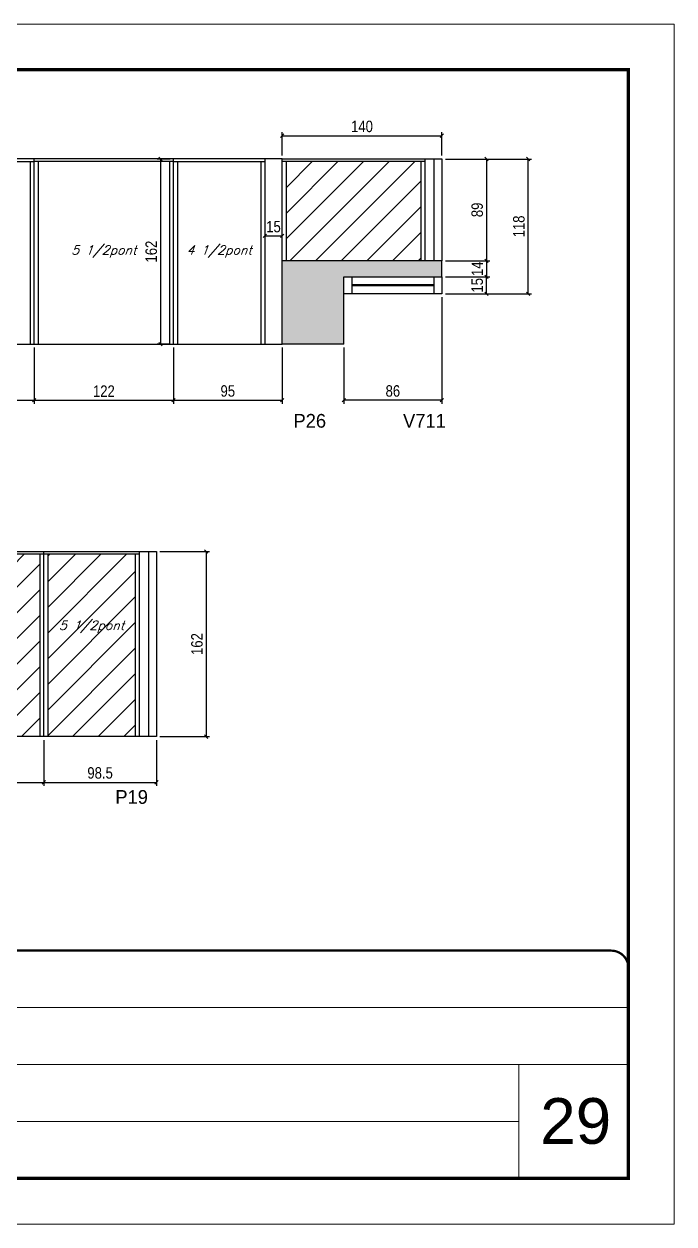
# Model space of a CAD drawing. Extents: x 13154 to 22413, y 1253 to 30260.
# Drawn here: x 14070 to 14639, y 20779 to 21829 of the extents above; entities that cross this region are included whole.
import ezdxf

# ---------------------------------------------------------------- set-up
doc = ezdxf.new("R2010")
doc.units = 0
doc.linetypes.add('CONTINUO', pattern=[0])
doc.linetypes.add('DASHED', pattern=[0.75, 0.5, -0.25])
for name, color, linetype in [('5', 5, 'Continuous'), ('COTA', 241, 'Continuous'), ('Painéis', 200, 'Continuous'), ('SARR_2.2x7', 40, 'Continuous'), ('SARR_3.5x7', 81, 'Continuous'), ('texto', 7, 'Continuous')]:
    doc.layers.add(name, color=color, linetype=linetype)
for name, color, linetype, lineweight in [('CARIMBO', 255, 'Continuous', 9), ('Folhas', 255, 'Continuous', 9), ('Hachura', 251, 'Continuous', 9), ('SARRAFO DE PRESSAO', 251, 'DASHED', 9)]:
    doc.layers.add(name, color=color, linetype=linetype, lineweight=lineweight)
doc.styles.add('ARIAL', font='arial.ttf')
doc.styles.add('COTA TECNICA', font='techl___.ttf', dxfattribs={"height": 10})
doc.styles.add('Romans', font='romans.shx')
doc.styles.add('ROMAS860', font='ROMAS860.SHX')
doc.dimstyles.new('PAINEL', dxfattribs={"dimtxt": 10, "dimasz": 3, "dimexe": 3, "dimexo": 3, "dimgap": 3, "dimtad": 1, "dimdec": 1, "dimzin": 12, "dimdsep": 46, "dimtxsty": 'COTA TECNICA', "dimblk1": 'OBLIQUE', "dimblk2": 'OBLIQUE', "dimsah": 1, "dimcen": 0.9, "dimclrd": 4, "dimclre": 4, "dimclrt": 240, "dimadec": 1, "dimazin": 3, "dimtfac": 1, "dimtdec": 1, "dimtmove": 0, "dimatfit": 3, "dimfxl": 1, "dimtolj": 1, "dimtzin": 12, "dimarcsym": 0})

# ---------------------------------------------------------------- blocks, each defined once
blk = doc.blocks.new('9999999999')
at = {"color": 30, "linetype": 'CONTINUO'}
for p, q in [((98564.6, 34379.6), (99584, 34379.6)), ((98564.6, 34329.8), (99488, 34329.8)), ((99584, 34329.8), (99488, 34329.8)), ((99488, 34329.8), (99488, 34230.2)), ((98564.6, 34280), (99488, 34280))]:
    blk.add_line(p, q, dxfattribs=at)
at = {"color": 30, "linetype": 'CONTINUO', "const_width": 2}
blk.add_lwpolyline([(99584, 34230.2), (99584, 34414.4, 0.414214), (99569, 34429.4), (98229, 34429.4, 0.414214), (98214, 34414.4), (98214, 34245.2, 0.414214), (98229, 34230.2), (99584, 34230.2)], format="xyb", dxfattribs=at)
at = {"layer": 'Folhas'}
blk.add_lwpolyline([(98139, 34190.2), (99624, 34190.2), (99624, 35240.2), (98139, 35240.2)], close=True, dxfattribs=at)
at = {"layer": 'Folhas', "color": 30, "const_width": 3}
blk.add_lwpolyline([(98214, 34230.2), (99584, 34230.2), (99584, 35200.2), (98214, 35200.2)], close=True, dxfattribs=at)
blk = doc.blocks.new('_Oblique')
at = {"color": 0, "linetype": 'ByBlock', "lineweight": -2}
blk.add_line((-0.5, -0.5), (0.5, 0.5), dxfattribs=at)
blk = doc.blocks.new('*D666')
at = {"layer": 'COTA', "color": 4, "lineweight": -2, "transparency": 16777216}
for p, q in [((14026.7, 21202.6), (14026.7, 21162.6)), ((14087.7, 21202.6), (14087.7, 21162.6)), ((14026.7, 21165.6), (14087.7, 21165.6))]:
    blk.add_line(p, q, dxfattribs=at)
at = {"layer": 'Defpoints', "color": 0, "transparency": 16777216}
for p in [(14026.7, 21205.6), (14087.7, 21205.6), (14087.7, 21165.6)]:
    blk.add_point(p, dxfattribs=at)
at = {"layer": 'COTA', "color": 4, "lineweight": -2, "transparency": 16777216, "xscale": 3, "yscale": 3, "zscale": 3, "rotation": 180}
blk.add_blockref('_Oblique', (14026.7, 21165.6), dxfattribs=at)
at = {"layer": 'COTA', "color": 4, "lineweight": -2, "transparency": 16777216, "xscale": 3, "yscale": 3, "zscale": 3}
blk.add_blockref('_Oblique', (14087.7, 21165.6), dxfattribs=at)
at = {"layer": 'COTA', "color": 240, "transparency": 16777216, "insert": (14057.2, 21173.7), "char_height": 10, "attachment_point": 5, "style": 'COTA TECNICA'}
blk.add_mtext('\\A1;61', dxfattribs=at)
blk = doc.blocks.new('*D668')
at = {"layer": 'COTA', "color": 4, "lineweight": -2, "transparency": 16777216}
for p, q in [((14087.7, 21202.6), (14087.7, 21162.6)), ((14186.2, 21202.6), (14186.2, 21162.6)), ((14087.7, 21165.6), (14186.2, 21165.6))]:
    blk.add_line(p, q, dxfattribs=at)
at = {"layer": 'Defpoints', "color": 0, "transparency": 16777216}
for p in [(14087.7, 21205.6), (14186.2, 21205.6), (14186.2, 21165.6)]:
    blk.add_point(p, dxfattribs=at)
at = {"layer": 'COTA', "color": 4, "lineweight": -2, "transparency": 16777216, "xscale": 3, "yscale": 3, "zscale": 3, "rotation": 180}
blk.add_blockref('_Oblique', (14087.7, 21165.6), dxfattribs=at)
at = {"layer": 'COTA', "color": 4, "lineweight": -2, "transparency": 16777216, "xscale": 3, "yscale": 3, "zscale": 3}
blk.add_blockref('_Oblique', (14186.2, 21165.6), dxfattribs=at)
at = {"layer": 'COTA', "color": 240, "transparency": 16777216, "insert": (14136.9, 21173.8), "char_height": 10, "attachment_point": 5, "style": 'COTA TECNICA'}
blk.add_mtext('\\A1;98.5', dxfattribs=at)
blk = doc.blocks.new('*D677')
at = {"layer": 'COTA', "color": 4, "lineweight": -2, "transparency": 16777216}
for p, q in [((14189.2, 21367.6), (14232.8, 21367.6)), ((14229.8, 21367.6), (14229.8, 21205.6)), ((14189.2, 21205.6), (14232.8, 21205.6))]:
    blk.add_line(p, q, dxfattribs=at)
at = {"layer": 'Defpoints', "color": 0, "transparency": 16777216}
for p in [(14186.2, 21367.6), (14186.2, 21205.6), (14229.8, 21205.6)]:
    blk.add_point(p, dxfattribs=at)
at = {"layer": 'COTA', "color": 4, "lineweight": -2, "transparency": 16777216, "xscale": 3, "yscale": 3, "zscale": 3}
for p, rotation in [((14229.8, 21367.6), 90), ((14229.8, 21205.6), 270)]:
    blk.add_blockref('_Oblique', p, dxfattribs=dict(at, rotation=rotation))
at = {"layer": 'COTA', "color": 240, "transparency": 16777216, "insert": (14221.7, 21286.6), "char_height": 10, "attachment_point": 5, "rotation": 90, "style": 'COTA TECNICA'}
blk.add_mtext('\\A1;162', dxfattribs=at)
blk = doc.blocks.new('*D1067')
at = {"layer": 'COTA', "color": 4, "lineweight": -2, "transparency": 16777216}
for p, q in [((13957.2, 21546), (13957.2, 21496.9)), ((14079.2, 21546), (14079.2, 21496.9)), ((13957.2, 21499.9), (14079.2, 21499.9))]:
    blk.add_line(p, q, dxfattribs=at)
at = {"layer": 'Defpoints', "color": 0, "transparency": 16777216}
for p in [(13957.2, 21549), (14079.2, 21549), (14079.2, 21499.9)]:
    blk.add_point(p, dxfattribs=at)
at = {"layer": 'COTA', "color": 4, "lineweight": -2, "transparency": 16777216, "xscale": 3, "yscale": 3, "zscale": 3, "rotation": 180}
blk.add_blockref('_Oblique', (13957.2, 21499.9), dxfattribs=at)
at = {"layer": 'COTA', "color": 4, "lineweight": -2, "transparency": 16777216, "xscale": 3, "yscale": 3, "zscale": 3}
blk.add_blockref('_Oblique', (14079.2, 21499.9), dxfattribs=at)
at = {"layer": 'COTA', "color": 240, "transparency": 16777216, "insert": (14018.2, 21507.9), "char_height": 10, "attachment_point": 5, "style": 'COTA TECNICA'}
blk.add_mtext('\\A1;122', dxfattribs=at)
blk = doc.blocks.new('*D1068')
at = {"layer": 'COTA', "color": 4, "lineweight": -2, "transparency": 16777216}
for p, q in [((14436.2, 21590), (14436.2, 21496.9)), ((14350.2, 21546), (14350.2, 21496.9)), ((14436.2, 21499.9), (14350.2, 21499.9))]:
    blk.add_line(p, q, dxfattribs=at)
at = {"layer": 'Defpoints', "color": 0, "transparency": 16777216}
for p in [(14436.2, 21593), (14350.2, 21549), (14350.2, 21499.9)]:
    blk.add_point(p, dxfattribs=at)
at = {"layer": 'COTA', "color": 4, "lineweight": -2, "transparency": 16777216, "xscale": 3, "yscale": 3, "zscale": 3, "rotation": 180}
blk.add_blockref('_Oblique', (14350.2, 21499.9), dxfattribs=at)
at = {"layer": 'COTA', "color": 4, "lineweight": -2, "transparency": 16777216, "xscale": 3, "yscale": 3, "zscale": 3}
blk.add_blockref('_Oblique', (14436.2, 21499.9), dxfattribs=at)
at = {"layer": 'COTA', "color": 240, "transparency": 16777216, "insert": (14393.2, 21508), "char_height": 10, "attachment_point": 5, "style": 'COTA TECNICA'}
blk.add_mtext('\\A1;86', dxfattribs=at)
blk = doc.blocks.new('*D1073')
at = {"layer": 'COTA', "color": 4, "lineweight": -2, "transparency": 16777216}
for p, q in [((14439.2, 21608), (14478.2, 21608)), ((14475.2, 21593), (14475.2, 21608)), ((14439.2, 21593), (14478.2, 21593))]:
    blk.add_line(p, q, dxfattribs=at)
at = {"layer": 'Defpoints', "color": 0, "transparency": 16777216}
for p in [(14436.2, 21608), (14475.2, 21608), (14436.2, 21593)]:
    blk.add_point(p, dxfattribs=at)
at = {"layer": 'COTA', "color": 4, "lineweight": -2, "transparency": 16777216, "xscale": 3, "yscale": 3, "zscale": 3}
for p, rotation in [((14475.2, 21608), 90), ((14475.2, 21593), 270)]:
    blk.add_blockref('_Oblique', p, dxfattribs=dict(at, rotation=rotation))
at = {"layer": 'COTA', "color": 240, "transparency": 16777216, "insert": (14467.1, 21600.5), "char_height": 10, "attachment_point": 5, "rotation": 90, "style": 'COTA TECNICA'}
blk.add_mtext('\\A1;15', dxfattribs=at)
blk = doc.blocks.new('*D1074')
at = {"layer": 'COTA', "color": 4, "lineweight": -2, "transparency": 16777216}
for p, q in [((14439.2, 21622), (14478.2, 21622)), ((14475.2, 21622), (14475.2, 21608)), ((14439.2, 21608), (14478.2, 21608))]:
    blk.add_line(p, q, dxfattribs=at)
at = {"layer": 'Defpoints', "color": 0, "transparency": 16777216}
for p in [(14436.2, 21622), (14436.2, 21608), (14475.2, 21608)]:
    blk.add_point(p, dxfattribs=at)
at = {"layer": 'COTA', "color": 4, "lineweight": -2, "transparency": 16777216, "xscale": 3, "yscale": 3, "zscale": 3}
for p, rotation in [((14475.2, 21622), 90), ((14475.2, 21608), 270)]:
    blk.add_blockref('_Oblique', p, dxfattribs=dict(at, rotation=rotation))
at = {"layer": 'COTA', "color": 240, "transparency": 16777216, "insert": (14467.1, 21615), "char_height": 10, "attachment_point": 5, "rotation": 90, "style": 'COTA TECNICA'}
blk.add_mtext('\\A1;14', dxfattribs=at)
blk = doc.blocks.new('*D1075')
at = {"layer": 'COTA', "color": 4, "lineweight": -2, "transparency": 16777216}
for p, q in [((14439.2, 21711), (14478.2, 21711)), ((14475.2, 21711), (14475.2, 21622)), ((14439.2, 21622), (14478.2, 21622))]:
    blk.add_line(p, q, dxfattribs=at)
at = {"layer": 'Defpoints', "color": 0, "transparency": 16777216}
for p in [(14436.2, 21711), (14436.2, 21622), (14475.2, 21622)]:
    blk.add_point(p, dxfattribs=at)
at = {"layer": 'COTA', "color": 4, "lineweight": -2, "transparency": 16777216, "xscale": 3, "yscale": 3, "zscale": 3}
for p, rotation in [((14475.2, 21711), 90), ((14475.2, 21622), 270)]:
    blk.add_blockref('_Oblique', p, dxfattribs=dict(at, rotation=rotation))
at = {"layer": 'COTA', "color": 240, "transparency": 16777216, "insert": (14467.1, 21666.5), "char_height": 10, "attachment_point": 5, "rotation": 90, "style": 'COTA TECNICA'}
blk.add_mtext('\\A1;89', dxfattribs=at)
blk = doc.blocks.new('*D1082')
at = {"layer": 'COTA', "color": 4, "lineweight": -2, "transparency": 16777216}
for p, q in [((14079.2, 21546), (14079.2, 21496.9)), ((14201.2, 21546), (14201.2, 21496.9)), ((14079.2, 21499.9), (14201.2, 21499.9))]:
    blk.add_line(p, q, dxfattribs=at)
at = {"layer": 'Defpoints', "color": 0, "transparency": 16777216}
for p in [(14079.2, 21549), (14201.2, 21549), (14201.2, 21499.9)]:
    blk.add_point(p, dxfattribs=at)
at = {"layer": 'COTA', "color": 4, "lineweight": -2, "transparency": 16777216, "xscale": 3, "yscale": 3, "zscale": 3, "rotation": 180}
blk.add_blockref('_Oblique', (14079.2, 21499.9), dxfattribs=at)
at = {"layer": 'COTA', "color": 4, "lineweight": -2, "transparency": 16777216, "xscale": 3, "yscale": 3, "zscale": 3}
blk.add_blockref('_Oblique', (14201.2, 21499.9), dxfattribs=at)
at = {"layer": 'COTA', "color": 240, "transparency": 16777216, "insert": (14140.2, 21507.9), "char_height": 10, "attachment_point": 5, "style": 'COTA TECNICA'}
blk.add_mtext('\\A1;122', dxfattribs=at)
blk = doc.blocks.new('*D1083')
at = {"layer": 'COTA', "color": 4, "lineweight": -2, "transparency": 16777216}
for p, q in [((14201.2, 21546), (14201.2, 21496.9)), ((14296.2, 21546), (14296.2, 21496.9)), ((14201.2, 21499.9), (14296.2, 21499.9))]:
    blk.add_line(p, q, dxfattribs=at)
at = {"layer": 'Defpoints', "color": 0, "transparency": 16777216}
for p in [(14201.2, 21549), (14296.2, 21549), (14296.2, 21499.9)]:
    blk.add_point(p, dxfattribs=at)
at = {"layer": 'COTA', "color": 4, "lineweight": -2, "transparency": 16777216, "xscale": 3, "yscale": 3, "zscale": 3, "rotation": 180}
blk.add_blockref('_Oblique', (14201.2, 21499.9), dxfattribs=at)
at = {"layer": 'COTA', "color": 4, "lineweight": -2, "transparency": 16777216, "xscale": 3, "yscale": 3, "zscale": 3}
blk.add_blockref('_Oblique', (14296.2, 21499.9), dxfattribs=at)
at = {"layer": 'COTA', "color": 240, "transparency": 16777216, "insert": (14248.7, 21508), "char_height": 10, "attachment_point": 5, "style": 'COTA TECNICA'}
blk.add_mtext('\\A1;95', dxfattribs=at)
blk = doc.blocks.new('*D1086')
at = {"layer": 'COTA', "color": 4, "lineweight": -2, "transparency": 16777216}
for p, q in [((14439.2, 21711), (14514.7, 21711)), ((14511.7, 21593), (14511.7, 21711)), ((14439.2, 21593), (14514.7, 21593))]:
    blk.add_line(p, q, dxfattribs=at)
at = {"layer": 'Defpoints', "color": 0, "transparency": 16777216}
for p in [(14436.2, 21711), (14511.7, 21711), (14436.2, 21593)]:
    blk.add_point(p, dxfattribs=at)
at = {"layer": 'COTA', "color": 4, "lineweight": -2, "transparency": 16777216, "xscale": 3, "yscale": 3, "zscale": 3}
for p, rotation in [((14511.7, 21711), 90), ((14511.7, 21593), 270)]:
    blk.add_blockref('_Oblique', p, dxfattribs=dict(at, rotation=rotation))
at = {"layer": 'COTA', "color": 240, "transparency": 16777216, "insert": (14503.6, 21652), "char_height": 10, "attachment_point": 5, "rotation": 90, "style": 'COTA TECNICA'}
blk.add_mtext('\\A1;118', dxfattribs=at)
blk = doc.blocks.new('*D1090')
at = {"layer": 'COTA', "color": 4, "lineweight": -2, "transparency": 16777216}
blk.add_line((14281.2, 21643.7), (14296.2, 21643.7), dxfattribs=at)
at = {"layer": 'Defpoints', "color": 0, "transparency": 16777216}
for p in [(14281.2, 21643.7), (14296.2, 21643.7), (14296.2, 21643.7)]:
    blk.add_point(p, dxfattribs=at)
at = {"layer": 'COTA', "color": 4, "lineweight": -2, "transparency": 16777216, "xscale": 3, "yscale": 3, "zscale": 3, "rotation": 180}
blk.add_blockref('_Oblique', (14281.2, 21643.7), dxfattribs=at)
at = {"layer": 'COTA', "color": 4, "lineweight": -2, "transparency": 16777216, "xscale": 3, "yscale": 3, "zscale": 3}
blk.add_blockref('_Oblique', (14296.2, 21643.7), dxfattribs=at)
at = {"layer": 'COTA', "color": 240, "transparency": 16777216, "insert": (14288.7, 21651.8), "char_height": 10, "attachment_point": 5, "style": 'COTA TECNICA'}
blk.add_mtext('\\A1;15', dxfattribs=at)
blk = doc.blocks.new('*D1091')
at = {"layer": 'COTA', "color": 4, "lineweight": -2, "transparency": 16777216}
for p, q in [((14198.2, 21711), (14186.8, 21711)), ((14189.8, 21711), (14189.8, 21549)), ((14198.2, 21549), (14186.8, 21549))]:
    blk.add_line(p, q, dxfattribs=at)
at = {"layer": 'Defpoints', "color": 0, "transparency": 16777216}
for p in [(14201.2, 21711), (14189.8, 21549), (14201.2, 21549)]:
    blk.add_point(p, dxfattribs=at)
at = {"layer": 'COTA', "color": 4, "lineweight": -2, "transparency": 16777216, "xscale": 3, "yscale": 3, "zscale": 3}
for p, rotation in [((14189.8, 21711), 90), ((14189.8, 21549), 270)]:
    blk.add_blockref('_Oblique', p, dxfattribs=dict(at, rotation=rotation))
at = {"layer": 'COTA', "color": 240, "transparency": 16777216, "insert": (14181.7, 21630), "char_height": 10, "attachment_point": 5, "rotation": 90, "style": 'COTA TECNICA'}
blk.add_mtext('\\A1;162', dxfattribs=at)
blk = doc.blocks.new('*D1092')
at = {"layer": 'COTA', "color": 4, "lineweight": -2, "transparency": 16777216}
for p, q in [((14296.2, 21714), (14296.2, 21734.4)), ((14296.2, 21731.4), (14436.2, 21731.4)), ((14436.2, 21714), (14436.2, 21734.4))]:
    blk.add_line(p, q, dxfattribs=at)
at = {"layer": 'Defpoints', "color": 0, "transparency": 16777216}
for p in [(14436.2, 21731.4), (14296.2, 21711), (14436.2, 21711)]:
    blk.add_point(p, dxfattribs=at)
at = {"layer": 'COTA', "color": 4, "lineweight": -2, "transparency": 16777216, "xscale": 3, "yscale": 3, "zscale": 3, "rotation": 180}
blk.add_blockref('_Oblique', (14296.2, 21731.4), dxfattribs=at)
at = {"layer": 'COTA', "color": 4, "lineweight": -2, "transparency": 16777216, "xscale": 3, "yscale": 3, "zscale": 3}
blk.add_blockref('_Oblique', (14436.2, 21731.4), dxfattribs=at)
at = {"layer": 'COTA', "color": 240, "transparency": 16777216, "insert": (14366.2, 21739.5), "char_height": 10, "attachment_point": 5, "style": 'COTA TECNICA'}
blk.add_mtext('\\A1;140', dxfattribs=at)

msp = doc.modelspace()

# ---------------------------------------------------------------- hatches: boundary and pattern name
at = {"layer": 'COTA'}
h = msp.add_hatch(dxfattribs=at)
h.set_pattern_fill('AR-CONC', color=256, scale=0.03)
h.paths.add_polyline_path([(14350.17, 21593.03), (14350.17, 21608.03), (14436.17, 21608.03), (14436.17, 21622.03), (14296.17, 21622.03), (14296.17, 21549.02), (14350.17, 21549.02)])
at = {"layer": 'Hachura', "linetype": 'ByBlock'}
h = msp.add_hatch(dxfattribs=at)
h.set_pattern_fill('ANSI31', color=256, scale=5)
h.paths.add_polyline_path([(13644.67, 21622.03), (13709.68, 21622.03), (13709.68, 21708.83), (13644.67, 21708.83)])
h.paths.add_polyline_path([(13938.68, 21622.03), (13938.68, 21708.83), (13716.68, 21708.83), (13716.68, 21622.03)])
h.paths.add_polyline_path([(13815.18, 21605.83), (13686.17, 21605.83), (13686.17, 21549.02), (13815.18, 21549.02)])
h.paths.add_polyline_path([(13822.18, 21549.02), (13926.68, 21549.02), (13926.68, 21605.83), (13822.18, 21605.83)])
h.paths.add_polyline_path([(14417.67, 21622.03), (14417.67, 21708.83), (14299.67, 21708.83), (14299.67, 21622.03)])
h = msp.add_hatch(dxfattribs=at)
h.set_pattern_fill('ANSI31', color=256, scale=5)
h.set_pattern_definition([(45, (-43.253, 0), (-11.22532, 11.22532), [])])
h.paths.add_polyline_path([(13644.67, 21365.42), (13644.67, 21249.62), (13734.17, 21249.62), (13734.17, 21365.42)])
h.paths.add_polyline_path([(13801.17, 21365.42), (13801.17, 21205.62), (13901.17, 21205.62), (13901.17, 21365.42)])
h.paths.add_polyline_path([(13908.17, 21205.62), (14023.17, 21205.62), (14023.17, 21365.42), (13908.17, 21365.42)])
h.paths.add_polyline_path([(14030.17, 21205.62), (14056, 21205.62), (14056, 21365.42), (14030.17, 21365.42)])
h.paths.add_polyline_path([(14059.5, 21205.62), (14084.17, 21205.62), (14084.17, 21365.42), (14059.5, 21365.42)])
h.paths.add_polyline_path([(14091.17, 21205.62), (14167.67, 21205.62), (14167.67, 21365.42), (14091.17, 21365.42)])

# ---------------------------------------------------------------- linework, layer by layer
at = {"layer": 'COTA'}
for p, q in [((14281.17, 21711.03), (14281.17, 21549.02)), ((14436.17, 21608.03), (14436.17, 21622.03)), ((14350.17, 21549.02), (14350.17, 21593.03)), ((14350.17, 21549.02), (14296.17, 21549.02))]:
    msp.add_line(p, q, dxfattribs=at)
at = {"layer": 'Painéis', "linetype": 'Continuous'}
for p, q in [((14296.17, 21711.03), (13957.18, 21711.03)), ((14079.18, 21549.02), (14079.18, 21711.03)), ((14201.18, 21549.02), (14201.18, 21711.03)), ((14296.17, 21549.02), (14296.17, 21711.03)), ((13930.18, 21549.02), (14296.17, 21549.02)), ((13782.67, 21367.62), (14186.17, 21367.62)), ((14087.67, 21205.62), (14087.67, 21367.62)), ((14186.17, 21367.62), (14186.17, 21205.62)), ((14186.17, 21205.62), (13782.67, 21205.62))]:
    msp.add_line(p, q, dxfattribs=at)
for points in [[(14436.17, 21622.03), (14296.17, 21622.03), (14296.17, 21711.03), (14436.17, 21711.03)], [(14436.17, 21608.03), (14436.17, 21593.03), (14350.17, 21593.03), (14350.17, 21608.03)]]:
    msp.add_lwpolyline(points, close=True, dxfattribs=at)
at = {"layer": 'SARR_2.2x7', "linetype": 'Continuous'}
for p, q in [((13957.18, 21708.83), (14079.18, 21708.83)), ((14201.18, 21708.83), (14079.18, 21708.83)), ((14201.18, 21708.83), (14281.17, 21708.83)), ((14421.17, 21708.83), (14296.17, 21708.83)), ((14429.17, 21711.03), (14429.17, 21622.03)), ((14357.17, 21608.03), (14357.17, 21593.03)), ((14429.17, 21601.03), (14357.17, 21601.03)), ((14429.17, 21600.03), (14357.17, 21600.03)), ((14429.17, 21608.03), (14429.17, 21593.03)), ((14179.17, 21367.62), (14179.17, 21205.62)), ((14026.67, 21365.42), (14087.67, 21365.42)), ((14087.67, 21365.42), (14171.17, 21365.42))]:
    msp.add_line(p, q, dxfattribs=at)
at = {"layer": 'SARR_3.5x7'}
for p, q in [((14075.68, 21708.83), (14075.68, 21549.02)), ((14082.68, 21708.83), (14082.68, 21549.02)), ((14197.68, 21708.83), (14197.68, 21549.02)), ((14204.68, 21708.83), (14204.68, 21549.02)), ((14277.67, 21708.83), (14277.67, 21549.02)), ((14299.67, 21708.83), (14299.67, 21622.03)), ((14417.67, 21708.83), (14417.67, 21622.03)), ((14421.17, 21711.03), (14421.17, 21622.03)), ((14171.17, 21367.62), (14171.17, 21205.62)), ((14084.17, 21365.42), (14084.17, 21205.62)), ((14091.17, 21365.42), (14091.17, 21205.62)), ((14167.67, 21365.42), (14167.67, 21205.62))]:
    msp.add_line(p, q, dxfattribs=at)

# ---------------------------------------------------------------- block references
at = {"layer": 'SARRAFO DE PRESSAO', "color": 6, "linetype": 'ByBlock'}
msp.add_blockref('9999999999', (-84984.6, -13411.06), dxfattribs=at)

# ---------------------------------------------------------------- texts
at = {"layer": '5', "linetype": 'Continuous', "style": 'ROMAS860'}
for s, p in [('P26', (14306.19, 21475.94)), ('V711', (14402.13, 21475.94)), ('P19', (14150.22, 21146.81))]:
    msp.add_text(s, height=12, rotation=359.99996, dxfattribs=at).set_placement(p)
at = {"layer": 'CARIMBO', "style": 'ARIAL'}
msp.add_text('29', height=40, dxfattribs=at).set_placement((14522.24, 20849.29))
at = {"layer": 'texto', "color": 2, "char_height": 8, "attachment_point": 5, "style": 'Romans'}
for s, insert in [('{\\Q19;\\C256;5 1/2pont}', (14140.18, 21630.03)), ('{\\Q19;\\C256;4 1/2pont}', (14241.18, 21630.03)), ('{\\Q19;\\C256;5 1/2pont}', (14129.42, 21301.62))]:
    msp.add_mtext(s, dxfattribs=dict(at, insert=insert))

# ---------------------------------------------------------------- dimensions: what is measured, and where the dimension line sits
at = {"layer": 'COTA'}
for base, p1, p2, picture, middle in [((14436.17, 21731.37), (14296.17, 21711.03), (14436.17, 21711.03), '*D1092', (14366.17, 21739.47)), ((14350.17, 21499.87), (14436.17, 21593.03), (14350.17, 21549.02), '*D1068', (14393.17, 21508)), ((14079.18, 21499.87), (13957.18, 21549.02), (14079.18, 21549.02), '*D1067', (14018.18, 21507.93)), ((14201.18, 21499.87), (14079.18, 21549.02), (14201.18, 21549.02), '*D1082', (14140.18, 21507.93)), ((14087.67, 21165.61), (14026.67, 21205.62), (14087.67, 21205.62), '*D666', (14057.17, 21173.71)), ((14186.17, 21165.61), (14087.67, 21205.62), (14186.17, 21205.62), '*D668', (14136.92, 21173.75))]:
    dim = msp.add_linear_dim(base=base, p1=p1, p2=p2, dimstyle='PAINEL', dxfattribs=at)
    dim.commit()
    dim.dimension.update_dxf_attribs({"geometry": picture, "text_midpoint": middle})
for base, p1, p2, picture, middle in [((14189.77, 21549.02), (14201.18, 21711.03), (14201.18, 21549.02), '*D1091', (14181.67, 21630.03)), ((14475.2, 21622.03), (14436.17, 21711.03), (14436.17, 21622.03), '*D1075', (14467.09, 21666.53)), ((14511.71, 21711.03), (14436.17, 21593.03), (14436.17, 21711.03), '*D1086', (14503.62, 21652.03)), ((14229.77, 21205.62), (14186.17, 21367.62), (14186.17, 21205.62), '*D677', (14221.67, 21286.62))]:
    dim = msp.add_linear_dim(base=base, p1=p1, p2=p2, angle=90, dimstyle='PAINEL', dxfattribs=at)
    dim.commit()
    dim.dimension.update_dxf_attribs({"geometry": picture, "text_midpoint": middle})
dim = msp.add_linear_dim(base=(14296.17, 21643.65), p1=(14281.17, 21643.65), p2=(14296.17, 21643.65), dimstyle='PAINEL', dxfattribs=at)
dim.commit()
dim.dimension.update_dxf_attribs({"geometry": '*D1090', "text_midpoint": (14288.67, 21643.65), "dimtype": 160})
for p1, picture, middle in [((14436.17, 21622.03), '*D1074', (14475.2, 21615.03)), ((14436.17, 21593.03), '*D1073', (14475.2, 21600.53))]:
    dim = msp.add_linear_dim(base=(14475.2, 21608.03), p1=p1, p2=(14436.17, 21608.03), angle=90, dimstyle='PAINEL', dxfattribs=at)
    dim.commit()
    dim.dimension.update_dxf_attribs({"geometry": picture, "text_midpoint": middle, "dimtype": 160})
dim = msp.add_linear_dim(base=(14296.17, 21499.87), p1=(14201.18, 21549.02), p2=(14296.17, 21549.02), dimstyle='PAINEL', override={"dimtmove": 1}, dxfattribs=at)
dim.commit()
dim.dimension.update_dxf_attribs({"geometry": '*D1083', "text_midpoint": (14248.68, 21508.01)})

doc.saveas('drawing.dxf')
